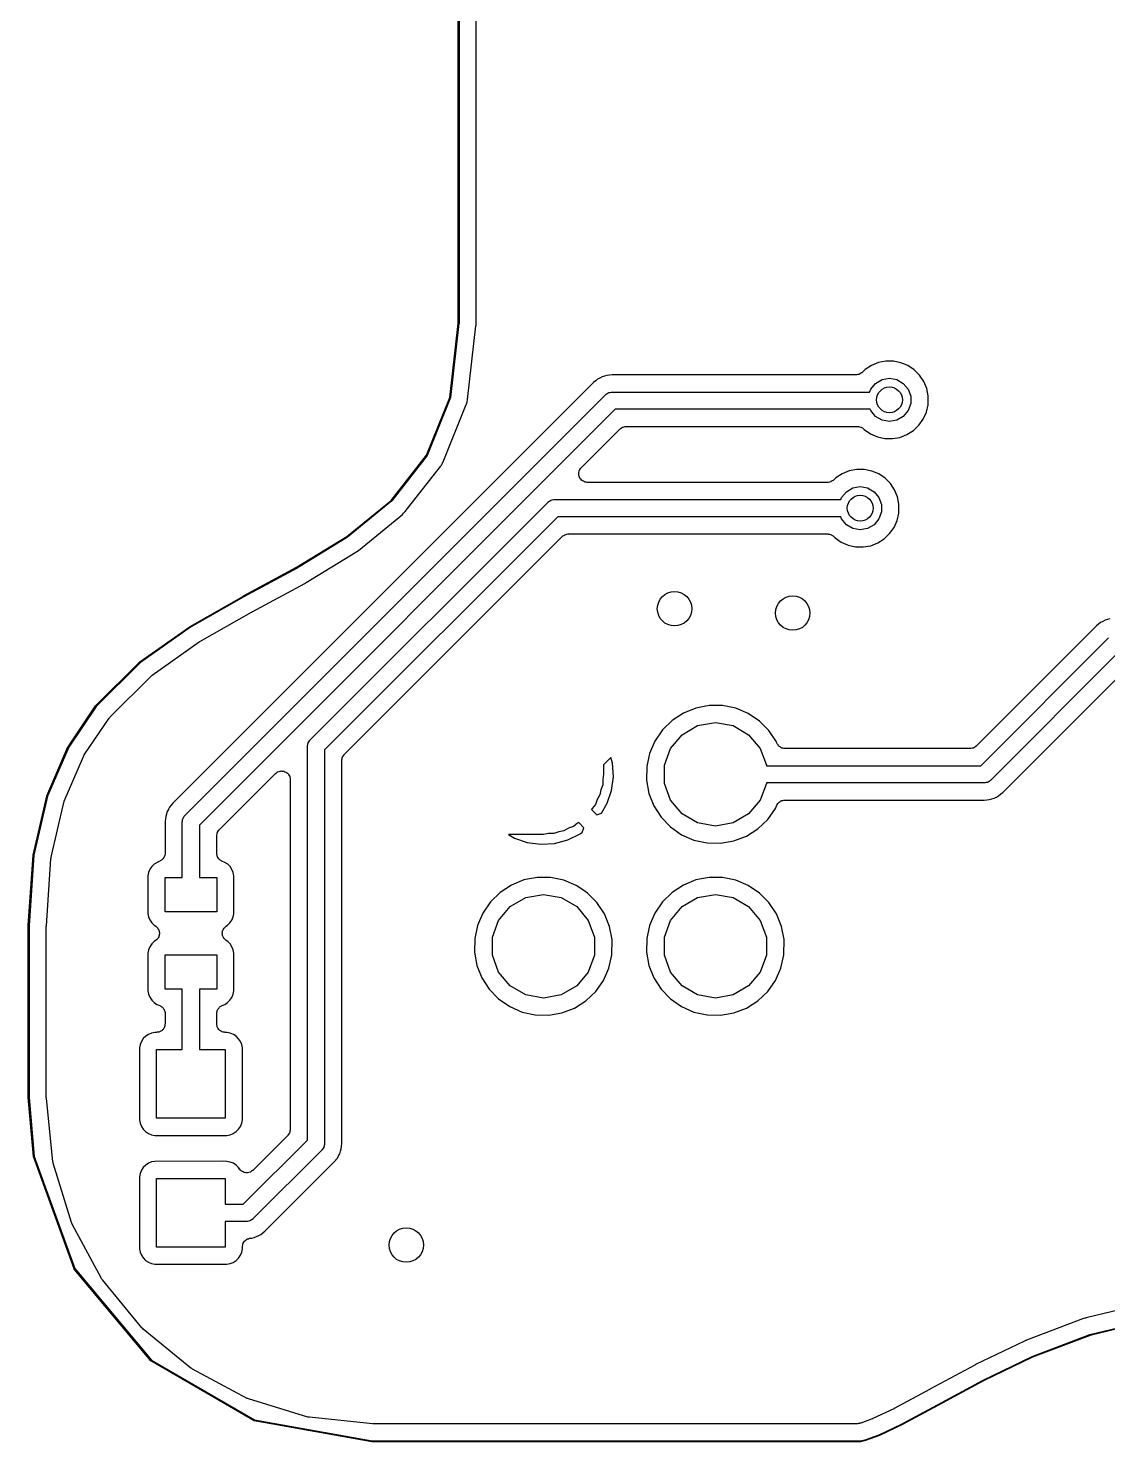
# Model space of a CAD drawing. Extents: x 69.6 to 139.6, y -158 to -61.
# Drawn here: x 76.58 to 89.14, y -158.04 to -141.6 of the extents above; entities that cross this region are included whole.
import ezdxf

# ---------------------------------------------------------------- set-up
doc = ezdxf.new("R2010")
doc.units = 0
doc.header["$MEASUREMENT"] = 0
doc.layers.add('BLACK', color=7, linetype='CONTINUOUS')

msp = doc.modelspace()

# ---------------------------------------------------------------- linework, layer by layer
at = {"layer": 'Black'}
for p, q in [((81.5833, -145.032), (81.5833, -105.032)), ((81.5933, -105.032), (81.5933, -145.032)), ((81.7933, -145.03), (81.7933, -105.037)), ((81.485, -145.891), (81.5833, -145.032)), ((81.5932, -145.033), (81.4948, -145.893)), ((81.5933, -145.032), (81.5932, -145.032)), ((81.5932, -145.032), (81.5932, -145.033)), ((81.6937, -145.914), (81.791, -145.06)), ((81.791, -145.06), (81.7911, -145.054)), ((81.7911, -145.054), (81.792, -145.049)), ((81.7917, -145.044), (81.7933, -145.03)), ((81.792, -145.049), (81.7917, -145.044)), ((86.559, -145.47), (86.4723, -145.486)), ((86.6473, -145.47), (86.559, -145.47)), ((86.7337, -145.488), (86.6473, -145.47)), ((83.2848, -145.644), (83.2573, -145.652)), ((83.2853, -145.644), (83.2848, -145.644)), ((83.2858, -145.644), (83.2853, -145.644)), ((83.3133, -145.636), (83.2858, -145.644)), ((83.3419, -145.633), (83.3133, -145.636)), ((83.3424, -145.633), (83.3419, -145.633)), ((83.343, -145.633), (83.3424, -145.633)), ((83.3749, -145.63), (83.343, -145.633)), ((86.2121, -145.63), (83.3749, -145.63)), ((86.2159, -145.629), (86.2121, -145.63)), ((86.2198, -145.63), (86.2159, -145.629)), ((86.233, -145.626), (86.2198, -145.63)), ((86.2463, -145.624), (86.233, -145.626)), ((86.2497, -145.622), (86.2463, -145.624)), ((86.2534, -145.621), (86.2497, -145.622)), ((86.2646, -145.613), (86.2534, -145.621)), ((86.2764, -145.607), (86.2646, -145.613)), ((86.2789, -145.604), (86.2764, -145.607)), ((86.2821, -145.601), (86.2789, -145.604)), ((86.3167, -145.568), (86.2821, -145.601)), ((86.3905, -145.519), (86.3167, -145.568)), ((86.4723, -145.486), (86.3905, -145.519)), ((86.8151, -145.522), (86.7337, -145.488)), ((86.8882, -145.572), (86.8151, -145.522)), ((86.9504, -145.634), (86.8882, -145.572)), ((86.9993, -145.708), (86.9504, -145.634)), ((83.1576, -145.718), (82.7692, -146.107)), ((83.1824, -145.698), (83.1576, -145.718)), ((83.1827, -145.698), (83.1824, -145.698)), ((83.1832, -145.698), (83.1827, -145.698)), ((83.2055, -145.68), (83.1832, -145.698)), ((83.231, -145.666), (83.2055, -145.68)), ((83.2314, -145.666), (83.231, -145.666)), ((83.2319, -145.666), (83.2314, -145.666)), ((83.2573, -145.652), (83.2319, -145.666)), ((86.3698, -145.83), (86.3827, -145.795)), ((86.3827, -145.795), (86.4387, -145.728)), ((86.4387, -145.728), (86.5142, -145.684)), ((86.5142, -145.684), (86.6, -145.669)), ((86.6, -145.669), (86.6858, -145.684)), ((86.6858, -145.684), (86.7613, -145.728)), ((86.7613, -145.728), (86.8173, -145.795)), ((86.8173, -145.795), (86.8471, -145.876)), ((87.0329, -145.789), (86.9993, -145.708)), ((87.0499, -145.875), (87.0329, -145.789)), ((78.4043, -150.754), (83.2993, -145.859)), ((81.2135, -146.563), (81.485, -145.891)), ((81.4945, -145.894), (81.2225, -146.567)), ((81.4946, -145.894), (81.4945, -145.894)), ((81.4948, -145.893), (81.4946, -145.894)), ((81.678, -145.974), (81.6791, -145.97)), ((81.6791, -145.97), (81.6821, -145.964)), ((81.6821, -145.964), (81.6838, -145.957)), ((81.6838, -145.957), (81.6865, -145.945)), ((81.6838, -145.957), (81.6838, -145.957)), ((81.6865, -145.945), (81.6877, -145.943)), ((81.6877, -145.943), (81.6881, -145.939)), ((81.6881, -145.939), (81.6924, -145.925)), ((81.6924, -145.925), (81.6927, -145.918)), ((81.6927, -145.918), (81.6937, -145.914)), ((83.2993, -145.859), (83.3029, -145.857)), ((83.3029, -145.857), (83.3057, -145.853)), ((83.3057, -145.853), (83.317, -145.847)), ((83.317, -145.847), (83.3277, -145.839)), ((83.3277, -145.839), (83.332, -145.838)), ((83.332, -145.838), (83.3358, -145.836)), ((83.3358, -145.836), (83.3487, -145.834)), ((83.3487, -145.834), (83.3613, -145.83)), ((83.3613, -145.83), (83.3657, -145.831)), ((83.3657, -145.831), (83.37, -145.83)), ((83.37, -145.83), (86.3698, -145.83)), ((86.8471, -145.964), (86.8173, -146.045)), ((86.8471, -145.876), (86.8471, -145.964)), ((87.0485, -145.977), (87.0499, -145.875)), ((83.4114, -146.03), (78.575, -150.866)), ((81.4086, -146.641), (81.678, -145.974)), ((82.7692, -146.107), (82.4253, -146.45)), ((86.377, -146.03), (83.4114, -146.03)), ((86.3827, -146.045), (86.377, -146.03)), ((86.4387, -146.112), (86.3827, -146.045)), ((86.5142, -146.156), (86.4387, -146.112)), ((86.7613, -146.112), (86.6858, -146.156)), ((86.8173, -146.045), (86.7613, -146.112)), ((86.9932, -146.143), (87.0291, -146.063)), ((87.0291, -146.063), (87.0485, -145.977)), ((83.015, -146.709), (83.465, -146.259)), ((83.465, -146.259), (83.4686, -146.257)), ((83.4686, -146.257), (83.4714, -146.253)), ((83.4714, -146.253), (83.4827, -146.247)), ((83.4827, -146.247), (83.4934, -146.239)), ((83.4934, -146.239), (83.4977, -146.238)), ((83.4977, -146.238), (83.5015, -146.236)), ((83.5015, -146.236), (83.5143, -146.234)), ((83.5143, -146.234), (83.527, -146.23)), ((83.527, -146.23), (83.5314, -146.231)), ((83.5314, -146.231), (83.5357, -146.23)), ((83.5357, -146.23), (86.2313, -146.23)), ((86.2313, -146.23), (86.2365, -146.231)), ((86.2365, -146.231), (86.2418, -146.231)), ((86.2418, -146.231), (86.2535, -146.234)), ((86.2535, -146.234), (86.2655, -146.236)), ((86.2655, -146.236), (86.2701, -146.239)), ((86.2701, -146.239), (86.2751, -146.24)), ((86.2751, -146.24), (86.285, -146.247)), ((86.285, -146.247), (86.2956, -146.253)), ((86.2956, -146.253), (86.299, -146.257)), ((86.299, -146.257), (86.3032, -146.261)), ((86.3032, -146.261), (86.3069, -146.264)), ((86.3069, -146.264), (86.3794, -146.315)), ((86.6, -146.171), (86.5142, -146.156)), ((86.6858, -146.156), (86.6, -146.171)), ((86.8039, -146.324), (86.8784, -146.276)), ((86.8784, -146.276), (86.9423, -146.215)), ((86.9423, -146.215), (86.9932, -146.143)), ((82.4253, -146.45), (82.2422, -146.634)), ((86.3794, -146.315), (86.4603, -146.35)), ((86.4603, -146.35), (86.5465, -146.369)), ((86.5465, -146.369), (86.6347, -146.371)), ((86.6347, -146.371), (86.7216, -146.356)), ((86.7216, -146.356), (86.8039, -146.324)), ((80.8034, -147.089), (81.2135, -146.563)), ((81.2218, -146.568), (80.8109, -147.095)), ((81.2221, -146.568), (81.2218, -146.568)), ((81.2225, -146.567), (81.2221, -146.568)), ((82.2422, -146.634), (78.2663, -150.609)), ((80.9688, -147.218), (81.3768, -146.696)), ((81.3768, -146.696), (81.3822, -146.687)), ((81.3822, -146.687), (81.385, -146.684)), ((81.385, -146.684), (81.3883, -146.678)), ((81.3883, -146.678), (81.3905, -146.675)), ((81.3905, -146.675), (81.3918, -146.672)), ((81.3918, -146.672), (81.4008, -146.658)), ((81.4008, -146.658), (81.4027, -146.653)), ((81.4027, -146.653), (81.4059, -146.648)), ((81.4059, -146.648), (81.4063, -146.647)), ((81.4063, -146.647), (81.4066, -146.645)), ((81.4066, -146.645), (81.4073, -146.644)), ((81.4073, -146.644), (81.4079, -146.642)), ((81.4079, -146.642), (81.4086, -146.641)), ((82.9861, -146.771), (82.9872, -146.767)), ((82.9872, -146.784), (82.9861, -146.771)), ((82.9872, -146.763), (82.9917, -146.75)), ((82.9872, -146.767), (82.9872, -146.763)), ((82.9872, -146.797), (82.9872, -146.784)), ((82.9917, -146.75), (82.9951, -146.738)), ((82.9951, -146.738), (82.9976, -146.734)), ((82.9976, -146.734), (82.9991, -146.73)), ((82.9991, -146.73), (83.0075, -146.72)), ((83.0075, -146.72), (83.015, -146.709)), ((86.0505, -146.779), (85.9767, -146.828)), ((86.1323, -146.746), (86.0505, -146.779)), ((86.219, -146.73), (86.1323, -146.746)), ((86.3073, -146.73), (86.219, -146.73)), ((86.3937, -146.748), (86.3073, -146.73)), ((86.4751, -146.782), (86.3937, -146.748)), ((86.5482, -146.832), (86.4751, -146.782)), ((82.9887, -146.801), (82.9872, -146.797)), ((82.9891, -146.806), (82.9887, -146.801)), ((82.9946, -146.818), (82.9891, -146.806)), ((82.9991, -146.83), (82.9946, -146.818)), ((83.0019, -146.833), (82.9991, -146.83)), ((83.0038, -146.837), (83.0019, -146.833)), ((83.013, -146.847), (83.0038, -146.837)), ((83.0214, -146.857), (83.013, -146.847)), ((83.0252, -146.859), (83.0214, -146.857)), ((83.0283, -146.862), (83.0252, -146.859)), ((83.0402, -146.867), (83.0283, -146.862)), ((83.0515, -146.874), (83.0402, -146.867)), ((83.0558, -146.875), (83.0515, -146.874)), ((83.0598, -146.877), (83.0558, -146.875)), ((83.0728, -146.878), (83.0598, -146.877)), ((83.0857, -146.88), (83.0728, -146.878)), ((85.8823, -146.88), (83.0857, -146.88)), ((85.8862, -146.879), (85.8823, -146.88)), ((85.89, -146.88), (85.8862, -146.879)), ((85.9032, -146.876), (85.89, -146.88)), ((85.9165, -146.874), (85.9032, -146.876)), ((85.9199, -146.872), (85.9165, -146.874)), ((85.9236, -146.871), (85.9199, -146.872)), ((85.9349, -146.863), (85.9236, -146.871)), ((85.9466, -146.857), (85.9349, -146.863)), ((85.9491, -146.854), (85.9466, -146.857)), ((85.9523, -146.851), (85.9491, -146.854)), ((85.9767, -146.828), (85.9523, -146.851)), ((86.0987, -146.988), (86.1742, -146.944)), ((86.1742, -146.944), (86.26, -146.929)), ((86.26, -146.929), (86.3458, -146.944)), ((86.3458, -146.944), (86.4213, -146.988)), ((86.6104, -146.894), (86.5482, -146.832)), ((86.6593, -146.968), (86.6104, -146.894)), ((79.8593, -149.879), (82.6293, -147.109)), ((80.2891, -147.51), (80.8034, -147.089)), ((80.8102, -147.096), (80.2951, -147.518)), ((80.8105, -147.095), (80.8102, -147.096)), ((80.8109, -147.095), (80.8105, -147.095)), ((82.6293, -147.109), (82.6329, -147.107)), ((82.6329, -147.107), (82.6357, -147.103)), ((82.6357, -147.103), (82.647, -147.097)), ((82.647, -147.097), (82.6577, -147.089)), ((82.6577, -147.089), (82.662, -147.088)), ((82.662, -147.088), (82.6658, -147.086)), ((82.6658, -147.086), (82.6787, -147.084)), ((82.6787, -147.084), (82.6913, -147.08)), ((82.6913, -147.08), (82.6957, -147.081)), ((82.6957, -147.081), (82.7, -147.08)), ((82.7, -147.08), (86.0334, -147.08)), ((86.0334, -147.08), (86.0427, -147.055)), ((86.0427, -147.055), (86.0987, -146.988)), ((86.4213, -146.988), (86.4773, -147.055)), ((86.4773, -147.055), (86.5071, -147.136)), ((86.6929, -147.049), (86.6593, -146.968)), ((86.7099, -147.135), (86.6929, -147.049)), ((82.7414, -147.28), (80.03, -149.991)), ((80.423, -147.671), (80.9349, -147.252)), ((80.9349, -147.252), (80.9478, -147.239)), ((80.9478, -147.239), (80.9483, -147.239)), ((80.9483, -147.239), (80.9486, -147.238)), ((80.9486, -147.238), (80.9676, -147.219)), ((80.9676, -147.219), (80.9688, -147.218)), ((86.0334, -147.28), (82.7414, -147.28)), ((86.0427, -147.305), (86.0334, -147.28)), ((86.5071, -147.224), (86.4773, -147.305)), ((86.5071, -147.136), (86.5071, -147.224)), ((86.6891, -147.323), (86.7085, -147.237)), ((86.7085, -147.237), (86.7099, -147.135)), ((86.0987, -147.372), (86.0427, -147.305)), ((86.1742, -147.416), (86.0987, -147.372)), ((86.26, -147.431), (86.1742, -147.416)), ((86.3458, -147.416), (86.26, -147.431)), ((86.4213, -147.372), (86.3458, -147.416)), ((86.4773, -147.305), (86.4213, -147.372)), ((86.6023, -147.475), (86.6532, -147.403)), ((86.6532, -147.403), (86.6891, -147.323)), ((79.705, -147.867), (80.2891, -147.51)), ((80.2946, -147.518), (79.7101, -147.876)), ((80.2593, -150.045), (82.795, -147.509)), ((80.2948, -147.518), (80.2946, -147.518)), ((80.2951, -147.518), (80.2948, -147.518)), ((82.795, -147.509), (82.7986, -147.507)), ((82.7986, -147.507), (82.8014, -147.503)), ((82.8014, -147.503), (82.8127, -147.497)), ((82.8127, -147.497), (82.8234, -147.489)), ((82.8234, -147.489), (82.8277, -147.488)), ((82.8277, -147.488), (82.8315, -147.486)), ((82.8315, -147.486), (82.8443, -147.484)), ((82.8443, -147.484), (82.857, -147.48)), ((82.857, -147.48), (82.8614, -147.481)), ((82.8614, -147.481), (82.8657, -147.48)), ((82.8657, -147.48), (85.8817, -147.48)), ((85.8817, -147.48), (85.8868, -147.481)), ((85.8868, -147.481), (85.8921, -147.481)), ((85.8921, -147.481), (85.9038, -147.484)), ((85.9038, -147.484), (85.9159, -147.486)), ((85.9159, -147.486), (85.9204, -147.489)), ((85.9204, -147.489), (85.9255, -147.49)), ((85.9255, -147.49), (85.9354, -147.497)), ((85.9354, -147.497), (85.9459, -147.503)), ((85.9459, -147.503), (85.9493, -147.507)), ((85.9493, -147.507), (85.9536, -147.511)), ((85.9536, -147.511), (85.9669, -147.524)), ((85.9669, -147.524), (86.0394, -147.575)), ((86.0394, -147.575), (86.1203, -147.61)), ((86.1203, -147.61), (86.2065, -147.629)), ((86.2947, -147.631), (86.3816, -147.616)), ((86.3816, -147.616), (86.4639, -147.584)), ((86.4639, -147.584), (86.5384, -147.536)), ((86.5384, -147.536), (86.6023, -147.475)), ((79.8159, -148.045), (80.3946, -147.691)), ((80.3946, -147.691), (80.4001, -147.686)), ((80.4001, -147.686), (80.4034, -147.685)), ((80.4034, -147.685), (80.4062, -147.682)), ((80.4062, -147.682), (80.423, -147.671)), ((86.2065, -147.629), (86.2947, -147.631)), ((79.0859, -148.201), (79.705, -147.867)), ((79.7098, -147.876), (79.0907, -148.21)), ((79.7099, -147.876), (79.7098, -147.876)), ((79.7101, -147.876), (79.7099, -147.876)), ((79.1861, -148.386), (79.8006, -148.054)), ((79.8006, -148.054), (79.8008, -148.054)), ((79.8008, -148.054), (79.8011, -148.054)), ((79.8011, -148.054), (79.8049, -148.051)), ((79.8049, -148.051), (79.808, -148.05)), ((79.808, -148.05), (79.8113, -148.048)), ((79.8113, -148.048), (79.8115, -148.048)), ((79.8115, -148.048), (79.8119, -148.048)), ((79.8119, -148.048), (79.8143, -148.046)), ((79.8143, -148.046), (79.8159, -148.045)), ((78.4666, -148.554), (79.0858, -148.202)), ((79.0906, -148.21), (78.4717, -148.563)), ((79.0858, -148.202), (79.0859, -148.201)), ((79.0858, -148.202), (79.0858, -148.202)), ((79.0907, -148.21), (79.0906, -148.21)), ((78.5806, -148.731), (79.1787, -148.39)), ((79.1787, -148.39), (79.1813, -148.389)), ((79.1813, -148.389), (79.1826, -148.388)), ((79.1826, -148.388), (79.1861, -148.386)), ((77.8817, -148.966), (78.4662, -148.555)), ((78.4717, -148.563), (77.8878, -148.974)), ((78.4662, -148.555), (78.4664, -148.554)), ((78.4664, -148.554), (78.4666, -148.554)), ((89.0076, -148.548), (87.61, -149.946)), ((89.0324, -148.528), (89.0076, -148.548)), ((89.0327, -148.528), (89.0324, -148.528)), ((89.0332, -148.528), (89.0327, -148.528)), ((89.0555, -148.51), (89.0332, -148.528)), ((89.081, -148.496), (89.0555, -148.51)), ((89.0814, -148.496), (89.081, -148.496)), ((89.0819, -148.496), (89.0814, -148.496)), ((89.1073, -148.482), (89.0819, -148.496)), ((89.1348, -148.474), (89.1073, -148.482)), ((89.1353, -148.474), (89.1348, -148.474)), ((89.1358, -148.474), (89.1353, -148.474)), ((89.1633, -148.466), (89.1358, -148.474)), ((78.0263, -149.121), (78.5725, -148.736)), ((78.5725, -148.736), (78.5769, -148.734)), ((78.5769, -148.734), (78.5806, -148.731)), ((87.6636, -150.175), (89.1493, -148.689)), ((89.2614, -148.86), (87.7757, -150.346)), ((77.366, -149.479), (77.881, -148.967)), ((77.8878, -148.974), (77.3734, -149.486)), ((77.881, -148.967), (77.8814, -148.967)), ((77.8814, -148.967), (77.8817, -148.966)), ((87.9174, -150.487), (89.315, -149.089)), ((77.5363, -149.606), (78.0135, -149.132)), ((78.0135, -149.132), (78.0204, -149.127)), ((78.0204, -149.127), (78.0263, -149.121)), ((77.0455, -149.955), (77.3654, -149.48)), ((77.3734, -149.486), (77.0541, -149.96)), ((77.3654, -149.48), (77.3657, -149.48)), ((77.3657, -149.48), (77.366, -149.479)), ((84.2026, -149.563), (84.0713, -149.649)), ((84.348, -149.504), (84.2026, -149.563)), ((84.5021, -149.474), (84.348, -149.504)), ((84.659, -149.476), (84.5021, -149.474)), ((84.8127, -149.507), (84.659, -149.476)), ((84.9573, -149.568), (84.8127, -149.507)), ((85.0874, -149.656), (84.9573, -149.568)), ((77.2344, -150.05), (77.5238, -149.621)), ((77.5238, -149.621), (77.5306, -149.614)), ((77.5306, -149.614), (77.5363, -149.606)), ((84.0713, -149.649), (83.9592, -149.758)), ((84.1879, -149.814), (84.369, -149.709)), ((84.369, -149.709), (84.575, -149.673)), ((84.575, -149.673), (84.781, -149.709)), ((84.781, -149.709), (84.9621, -149.814)), ((85.198, -149.767), (85.0874, -149.656)), ((79.8338, -149.929), (79.836, -149.916)), ((79.836, -149.916), (79.8382, -149.912)), ((79.8382, -149.912), (79.8394, -149.908)), ((79.8394, -149.908), (79.8469, -149.897)), ((79.8469, -149.897), (79.8534, -149.886)), ((79.8534, -149.886), (79.8568, -149.883)), ((79.8568, -149.883), (79.8593, -149.879)), ((83.8706, -149.888), (83.8088, -150.032)), ((83.9592, -149.758), (83.8706, -149.888)), ((84.0534, -149.974), (84.1879, -149.814)), ((84.9621, -149.814), (85.0966, -149.974)), ((85.2848, -149.898), (85.198, -149.767)), ((85.2912, -149.913), (85.2848, -149.898)), ((85.2947, -149.919), (85.2912, -149.913)), ((85.297, -149.925), (85.2947, -149.919)), ((76.7985, -150.527), (77.0451, -149.956)), ((77.0541, -149.96), (76.8079, -150.531)), ((77.0014, -150.587), (77.2255, -150.067)), ((77.0451, -149.956), (77.0453, -149.955)), ((77.0453, -149.955), (77.0455, -149.955)), ((77.2255, -150.067), (77.2306, -150.059)), ((77.2306, -150.059), (77.2344, -150.05)), ((79.83, -149.95), (79.8308, -149.946)), ((79.83, -154.529), (79.83, -149.95)), ((79.8304, -149.941), (79.8338, -149.929)), ((79.8308, -149.946), (79.8304, -149.941)), ((80.03, -149.991), (80.03, -154.57)), ((80.2338, -150.094), (80.236, -150.081)), ((80.236, -150.081), (80.2382, -150.078)), ((80.2382, -150.078), (80.2394, -150.073)), ((80.2394, -150.073), (80.2469, -150.063)), ((80.2469, -150.063), (80.2534, -150.051)), ((80.2534, -150.051), (80.2568, -150.049)), ((80.2568, -150.049), (80.2593, -150.045)), ((83.361, -150.079), (83.275, -150.165)), ((83.3786, -150.146), (83.361, -150.079)), ((83.8088, -150.032), (83.7761, -150.185)), ((83.9819, -150.17), (84.0534, -149.974)), ((85.0966, -149.974), (85.1681, -150.17)), ((85.304, -149.933), (85.297, -149.925)), ((85.3098, -149.942), (85.304, -149.933)), ((85.3151, -149.946), (85.3098, -149.942)), ((85.3193, -149.952), (85.3151, -149.946)), ((85.3287, -149.957), (85.3193, -149.952)), ((85.3373, -149.964), (85.3287, -149.957)), ((85.3436, -149.966), (85.3373, -149.964)), ((85.3494, -149.969), (85.3436, -149.966)), ((85.3601, -149.971), (85.3494, -149.969)), ((85.3704, -149.974), (85.3601, -149.971)), ((85.3771, -149.974), (85.3704, -149.974)), ((85.3836, -149.975), (85.3771, -149.974)), ((87.5393, -149.975), (85.3836, -149.975)), ((87.5436, -149.974), (87.5393, -149.975)), ((87.548, -149.975), (87.5436, -149.974)), ((87.5606, -149.971), (87.548, -149.975)), ((87.5735, -149.969), (87.5606, -149.971)), ((87.5773, -149.967), (87.5735, -149.969)), ((87.5816, -149.966), (87.5773, -149.967)), ((87.5923, -149.958), (87.5816, -149.966)), ((87.6036, -149.952), (87.5923, -149.958)), ((87.6064, -149.948), (87.6036, -149.952)), ((87.61, -149.946), (87.6064, -149.948)), ((79.4841, -150.248), (79.4877, -150.245)), ((79.4877, -150.245), (79.5004, -150.242)), ((79.5004, -150.242), (79.5126, -150.237)), ((79.5126, -150.237), (79.517, -150.237)), ((79.517, -150.237), (79.5213, -150.236)), ((79.5213, -150.236), (79.5343, -150.237)), ((79.5343, -150.237), (79.5474, -150.237)), ((79.5474, -150.237), (79.5515, -150.239)), ((79.5515, -150.239), (79.5559, -150.239)), ((79.5559, -150.239), (79.5677, -150.245)), ((79.5677, -150.245), (79.58, -150.249)), ((80.23, -150.116), (80.2308, -150.111)), ((80.23, -154.57), (80.23, -150.116)), ((80.2304, -150.107), (80.2338, -150.094)), ((80.2308, -150.111), (80.2304, -150.107)), ((83.275, -150.165), (83.275, -150.275)), ((83.3884, -150.305), (83.3786, -150.146)), ((83.7761, -150.185), (83.7739, -150.342)), ((83.9819, -150.38), (83.9819, -150.17)), ((85.1681, -150.17), (85.1681, -150.175)), ((85.1681, -150.175), (87.6636, -150.175)), ((78.8043, -150.92), (79.4593, -150.265)), ((79.4593, -150.265), (79.47, -150.257)), ((79.47, -150.257), (79.48, -150.249)), ((79.48, -150.249), (79.4841, -150.248)), ((79.58, -150.249), (79.5834, -150.252)), ((79.5834, -150.252), (79.5874, -150.254)), ((79.5874, -150.254), (79.5966, -150.263)), ((79.5966, -150.263), (79.6066, -150.271)), ((79.6066, -150.271), (79.6088, -150.275)), ((79.6088, -150.275), (79.6119, -150.278)), ((79.6119, -150.278), (79.6174, -150.29)), ((79.6174, -150.29), (79.624, -150.301)), ((79.624, -150.301), (79.6247, -150.306)), ((79.6247, -150.306), (79.6266, -150.31)), ((79.6266, -150.31), (79.6277, -150.323)), ((79.6277, -150.323), (79.63, -150.336)), ((79.63, -150.336), (79.63, -154.404)), ((83.2644, -150.397), (83.2434, -150.454)), ((83.275, -150.275), (83.2644, -150.335)), ((83.2644, -150.335), (83.2644, -150.397)), ((83.3671, -150.462), (83.3884, -150.305)), ((83.7739, -150.342), (83.8023, -150.497)), ((84.0534, -150.576), (83.9819, -150.38)), ((85.1681, -150.38), (85.0966, -150.576)), ((87.705, -150.375), (85.1681, -150.375)), ((85.1681, -150.375), (85.1681, -150.38)), ((87.7093, -150.374), (87.705, -150.375)), ((87.7137, -150.375), (87.7093, -150.374)), ((87.7263, -150.371), (87.7137, -150.375)), ((87.7392, -150.369), (87.7263, -150.371)), ((87.743, -150.367), (87.7392, -150.369)), ((87.7473, -150.366), (87.743, -150.367)), ((87.758, -150.358), (87.7473, -150.366)), ((87.7693, -150.352), (87.758, -150.358)), ((87.7721, -150.348), (87.7693, -150.352)), ((87.7757, -150.346), (87.7721, -150.348)), ((76.6395, -151.214), (76.7982, -150.528)), ((76.8079, -150.531), (76.6494, -151.216)), ((76.7982, -150.528), (76.7984, -150.528)), ((76.7984, -150.528), (76.7985, -150.527)), ((83.2022, -150.567), (83.1812, -150.625)), ((83.2328, -150.514), (83.2022, -150.567)), ((83.2434, -150.454), (83.2328, -150.514)), ((83.3157, -150.612), (83.3671, -150.462)), ((83.8023, -150.497), (83.86, -150.642)), ((84.1879, -150.736), (84.0534, -150.576)), ((85.0966, -150.576), (84.9621, -150.736)), ((85.3599, -150.579), (85.3717, -150.576)), ((85.3717, -150.576), (85.3769, -150.576)), ((85.3769, -150.576), (85.3821, -150.575)), ((85.3821, -150.575), (87.7001, -150.575)), ((87.7001, -150.575), (87.732, -150.572)), ((87.732, -150.572), (87.7326, -150.572)), ((87.7326, -150.572), (87.7331, -150.572)), ((87.7331, -150.572), (87.7617, -150.569)), ((87.7617, -150.569), (87.7892, -150.561)), ((87.7892, -150.561), (87.7897, -150.561)), ((87.7897, -150.561), (87.7902, -150.561)), ((87.7902, -150.561), (87.8177, -150.553)), ((87.8177, -150.553), (87.8431, -150.539)), ((87.8431, -150.539), (87.8436, -150.539)), ((87.8436, -150.539), (87.844, -150.539)), ((87.844, -150.539), (87.8695, -150.525)), ((87.8695, -150.525), (87.8918, -150.507)), ((87.8918, -150.507), (87.8923, -150.507)), ((87.8923, -150.507), (87.8926, -150.507)), ((87.8926, -150.507), (87.9174, -150.487)), ((76.849, -151.24), (76.9958, -150.604)), ((76.9958, -150.604), (76.9994, -150.596)), ((76.9994, -150.596), (77.0014, -150.587)), ((78.1902, -150.737), (78.1815, -150.764)), ((78.1903, -150.736), (78.1902, -150.737)), ((78.1906, -150.736), (78.1903, -150.736)), ((78.1989, -150.708), (78.1906, -150.736)), ((78.2128, -150.683), (78.1989, -150.708)), ((78.2129, -150.683), (78.2128, -150.683)), ((78.2133, -150.682), (78.2129, -150.683)), ((78.2268, -150.657), (78.2133, -150.682)), ((78.2453, -150.635), (78.2268, -150.657)), ((78.2455, -150.635), (78.2453, -150.635)), ((78.2459, -150.634), (78.2455, -150.635)), ((78.2663, -150.609), (78.2459, -150.634)), ((83.1419, -150.672), (83.134, -150.686)), ((83.134, -150.686), (83.1956, -150.747)), ((83.1812, -150.625), (83.1419, -150.672)), ((83.1956, -150.747), (83.2492, -150.727)), ((83.2492, -150.727), (83.3157, -150.612)), ((83.86, -150.642), (83.945, -150.774)), ((84.369, -150.841), (84.1879, -150.736)), ((84.9621, -150.736), (84.781, -150.841)), ((85.1835, -150.8), (85.274, -150.672)), ((85.274, -150.672), (85.2908, -150.634)), ((85.2908, -150.634), (85.2937, -150.63)), ((85.2937, -150.63), (85.2955, -150.625)), ((85.2955, -150.625), (85.3034, -150.616)), ((85.3034, -150.616), (85.3102, -150.606)), ((85.3102, -150.606), (85.3145, -150.602)), ((85.3145, -150.602), (85.3178, -150.598)), ((85.3178, -150.598), (85.3284, -150.592)), ((85.3284, -150.592), (85.3383, -150.585)), ((85.3383, -150.585), (85.3434, -150.584)), ((85.3434, -150.584), (85.3479, -150.581)), ((85.3479, -150.581), (85.3599, -150.579)), ((78.1785, -150.794), (78.175, -150.825)), ((78.175, -150.825), (78.175, -151.193)), ((78.1786, -150.793), (78.1785, -150.793)), ((78.1785, -150.793), (78.1785, -150.794)), ((78.1815, -150.764), (78.1786, -150.793)), ((78.375, -150.825), (78.3758, -150.821)), ((78.375, -151.476), (78.375, -150.825)), ((78.3754, -150.816), (78.3788, -150.804)), ((78.3758, -150.821), (78.3754, -150.816)), ((78.3788, -150.804), (78.381, -150.791)), ((78.381, -150.791), (78.3832, -150.787)), ((78.3832, -150.787), (78.3844, -150.783)), ((78.3844, -150.783), (78.3919, -150.772)), ((78.3919, -150.772), (78.3984, -150.761)), ((78.3984, -150.761), (78.4018, -150.758)), ((78.4018, -150.758), (78.4043, -150.754)), ((78.575, -150.866), (78.575, -151.476)), ((82.8674, -150.902), (82.8144, -150.933)), ((82.925, -150.881), (82.8674, -150.902)), ((82.9719, -150.842), (82.925, -150.881)), ((82.9855, -150.834), (82.9719, -150.842)), ((83.0471, -150.896), (82.9855, -150.834)), ((83.026, -150.952), (83.0471, -150.896)), ((83.945, -150.774), (84.054, -150.887)), ((84.054, -150.887), (84.1828, -150.977)), ((84.575, -150.877), (84.369, -150.841)), ((84.781, -150.841), (84.575, -150.877)), ((85.0699, -150.908), (85.1835, -150.8)), ((78.775, -150.991), (78.7758, -150.986)), ((78.775, -151.193), (78.775, -150.991)), ((78.7754, -150.982), (78.7788, -150.969)), ((78.7758, -150.986), (78.7754, -150.982)), ((78.7788, -150.969), (78.781, -150.956)), ((78.781, -150.956), (78.7832, -150.953)), ((78.7832, -150.953), (78.7844, -150.948)), ((78.7844, -150.948), (78.7919, -150.938)), ((78.7919, -150.938), (78.7984, -150.926)), ((78.7984, -150.926), (78.8018, -150.924)), ((78.8018, -150.924), (78.8043, -150.92)), ((82.575, -150.975), (82.1674, -150.975)), ((82.1674, -150.975), (82.2376, -151.016)), ((82.2376, -151.016), (82.3879, -151.067)), ((82.3879, -151.067), (82.5454, -151.088)), ((82.6353, -150.964), (82.575, -150.975)), ((82.6966, -150.964), (82.6353, -150.964)), ((82.7541, -150.943), (82.6966, -150.964)), ((82.7039, -151.079), (82.8576, -151.038)), ((82.8144, -150.933), (82.7541, -150.943)), ((82.8576, -151.038), (83.0032, -150.968)), ((83.0032, -150.968), (83.026, -150.952)), ((84.1828, -150.977), (84.3266, -151.04)), ((84.3266, -151.04), (84.4798, -151.073)), ((84.6367, -151.077), (84.7912, -151.049)), ((84.7912, -151.049), (84.9374, -150.993)), ((84.9374, -150.993), (85.0699, -150.908)), ((76.5833, -152.032), (76.6394, -151.214)), ((76.6494, -151.216), (76.5933, -152.032)), ((76.6394, -151.214), (76.6395, -151.214)), ((76.6395, -151.214), (76.6395, -151.214)), ((78.1656, -151.233), (78.1636, -151.239)), ((78.169, -151.227), (78.1656, -151.233)), ((78.1708, -151.216), (78.169, -151.227)), ((78.1741, -151.206), (78.1708, -151.216)), ((78.175, -151.193), (78.1738, -151.199)), ((78.1738, -151.199), (78.1741, -151.206)), ((78.7761, -151.199), (78.775, -151.193)), ((78.7758, -151.205), (78.7761, -151.199)), ((78.7791, -151.216), (78.7758, -151.205)), ((78.781, -151.227), (78.7791, -151.216)), ((78.7842, -151.232), (78.781, -151.227)), ((78.7861, -151.238), (78.7842, -151.232)), ((82.5454, -151.088), (82.7039, -151.079)), ((84.4798, -151.073), (84.6367, -151.077)), ((76.7935, -152.036), (76.8467, -151.256)), ((76.8467, -151.256), (76.8486, -151.248)), ((76.8486, -151.248), (76.849, -151.24)), ((77.9985, -151.38), (77.9833, -151.417)), ((78.0204, -151.348), (77.9985, -151.38)), ((78.0483, -151.32), (78.0204, -151.348)), ((78.0809, -151.299), (78.0483, -151.32)), ((78.1131, -151.285), (78.0809, -151.299)), ((78.1187, -151.282), (78.1131, -151.285)), ((78.125, -151.279), (78.1187, -151.282)), ((78.1333, -151.273), (78.125, -151.279)), ((78.1424, -151.267), (78.1333, -151.273)), ((78.1465, -151.261), (78.1424, -151.267)), ((78.1516, -151.257), (78.1465, -151.261)), ((78.157, -151.248), (78.1516, -151.257)), ((78.1636, -151.239), (78.157, -151.248)), ((78.7928, -151.247), (78.7861, -151.238)), ((78.7984, -151.257), (78.7928, -151.247)), ((78.8032, -151.261), (78.7984, -151.257)), ((78.8071, -151.266), (78.8032, -151.261)), ((78.8164, -151.272), (78.8071, -151.266)), ((78.825, -151.279), (78.8164, -151.272)), ((78.8309, -151.282), (78.825, -151.279)), ((78.8362, -151.285), (78.8309, -151.282)), ((78.8703, -151.299), (78.8362, -151.285)), ((78.9028, -151.321), (78.8703, -151.299)), ((78.9305, -151.349), (78.9028, -151.321)), ((78.9522, -151.382), (78.9305, -151.349)), ((78.9671, -151.418), (78.9522, -151.382)), ((77.9754, -151.455), (77.9751, -151.504)), ((77.9751, -151.504), (77.9753, -151.894)), ((77.9833, -151.417), (77.9754, -151.455)), ((78.1753, -151.875), (78.1753, -151.476)), ((78.1753, -151.476), (78.375, -151.476)), ((78.575, -151.476), (78.7747, -151.476)), ((78.7747, -151.476), (78.7747, -151.875)), ((78.9747, -151.456), (78.9671, -151.418)), ((78.9749, -151.847), (78.9747, -151.456)), ((82.348, -151.504), (82.2026, -151.563)), ((82.5021, -151.474), (82.348, -151.504)), ((82.659, -151.476), (82.5021, -151.474)), ((82.8127, -151.507), (82.659, -151.476)), ((82.9573, -151.568), (82.8127, -151.507)), ((84.348, -151.504), (84.2026, -151.563)), ((84.5021, -151.474), (84.348, -151.504)), ((84.659, -151.476), (84.5021, -151.474)), ((84.8127, -151.507), (84.659, -151.476)), ((84.9573, -151.568), (84.8127, -151.507)), ((82.0713, -151.649), (81.9592, -151.758)), ((82.2026, -151.563), (82.0713, -151.649)), ((82.1879, -151.814), (82.369, -151.709)), ((82.369, -151.709), (82.575, -151.673)), ((82.575, -151.673), (82.781, -151.709)), ((82.781, -151.709), (82.9621, -151.814)), ((83.0471, -151.628), (82.9573, -151.568)), ((83.0874, -151.656), (83.0471, -151.628)), ((83.0923, -151.661), (83.0874, -151.656)), ((83.198, -151.767), (83.0923, -151.661)), ((83.0923, -151.661), (83.0923, -151.661)), ((83.0923, -151.661), (83.0923, -151.661)), ((84.0713, -151.649), (83.9592, -151.758)), ((84.2026, -151.563), (84.0713, -151.649)), ((84.1879, -151.814), (84.369, -151.709)), ((84.369, -151.709), (84.575, -151.673)), ((84.575, -151.673), (84.781, -151.709)), ((84.781, -151.709), (84.9621, -151.814)), ((85.0874, -151.656), (84.9573, -151.568)), ((85.198, -151.767), (85.0874, -151.656)), ((78.7747, -151.875), (78.1753, -151.875)), ((78.9746, -151.896), (78.9749, -151.847)), ((81.8706, -151.888), (81.8088, -152.032)), ((81.9592, -151.758), (81.8706, -151.888)), ((82.0534, -151.974), (82.1879, -151.814)), ((82.9621, -151.814), (83.0966, -151.974)), ((83.2848, -151.898), (83.198, -151.767)), ((83.8706, -151.888), (83.8088, -152.032)), ((83.9592, -151.758), (83.8706, -151.888)), ((84.0534, -151.974), (84.1879, -151.814)), ((84.9621, -151.814), (85.0966, -151.974)), ((85.2848, -151.898), (85.198, -151.767)), ((76.5833, -154.032), (76.5833, -152.032)), ((76.5833, -152.032), (76.5833, -152.032)), ((76.5833, -152.032), (76.5833, -152.032)), ((76.5933, -152.032), (76.5933, -154.032)), ((76.7933, -152.042), (76.7938, -152.039)), ((76.7933, -154.032), (76.7933, -152.042)), ((76.7938, -152.039), (76.7935, -152.036)), ((77.9753, -151.894), (77.9829, -151.933)), ((77.9829, -151.933), (77.9978, -151.969)), ((77.9978, -151.969), (78.0195, -152.002)), ((78.0195, -152.002), (78.0472, -152.03)), ((78.0472, -152.03), (78.0656, -152.042)), ((78.0656, -152.042), (78.0734, -152.05)), ((78.0734, -152.05), (78.0821, -152.056)), ((78.0821, -152.056), (78.0858, -152.062)), ((78.8646, -152.061), (78.8684, -152.056)), ((78.8684, -152.056), (78.8771, -152.049)), ((78.8771, -152.049), (78.885, -152.042)), ((78.885, -152.042), (78.9017, -152.031)), ((78.9017, -152.031), (78.9296, -152.003)), ((78.9296, -152.003), (78.9515, -151.97)), ((78.9515, -151.97), (78.9667, -151.934)), ((78.9667, -151.934), (78.9746, -151.896)), ((81.8088, -152.032), (81.7761, -152.185)), ((81.9819, -152.17), (82.0534, -151.974)), ((83.0966, -151.974), (83.1681, -152.17)), ((83.3446, -152.043), (83.2848, -151.898)), ((83.3749, -152.196), (83.3446, -152.043)), ((83.8088, -152.032), (83.7761, -152.185)), ((83.9819, -152.17), (84.0534, -151.974)), ((85.0966, -151.974), (85.1681, -152.17)), ((85.3446, -152.043), (85.2848, -151.898)), ((85.3749, -152.196), (85.3446, -152.043)), ((78.0483, -152.219), (78.0204, -152.247)), ((78.065, -152.208), (78.0483, -152.219)), ((78.0729, -152.201), (78.065, -152.208)), ((78.0816, -152.194), (78.0729, -152.201)), ((78.0854, -152.189), (78.0816, -152.194)), ((78.0902, -152.184), (78.0854, -152.189)), ((78.0858, -152.062), (78.0906, -152.066)), ((78.095, -152.175), (78.0902, -152.184)), ((78.0906, -152.066), (78.0953, -152.076)), ((78.1011, -152.166), (78.095, -152.175)), ((78.0953, -152.076), (78.1013, -152.085)), ((78.1027, -152.159), (78.1011, -152.166)), ((78.1013, -152.085), (78.1029, -152.091)), ((78.1056, -152.153), (78.1027, -152.159)), ((78.1029, -152.091), (78.1058, -152.097)), ((78.1068, -152.142), (78.1056, -152.153)), ((78.1058, -152.097), (78.107, -152.108)), ((78.1095, -152.132), (78.1068, -152.142)), ((78.107, -152.108), (78.1095, -152.119)), ((78.1095, -152.119), (78.1088, -152.125)), ((78.1088, -152.125), (78.1095, -152.132)), ((78.8405, -152.118), (78.8432, -152.108)), ((78.8412, -152.125), (78.8405, -152.118)), ((78.8405, -152.131), (78.8412, -152.125)), ((78.843, -152.142), (78.8405, -152.131)), ((78.8442, -152.153), (78.843, -152.142)), ((78.8432, -152.108), (78.8444, -152.097)), ((78.8471, -152.159), (78.8442, -152.153)), ((78.8444, -152.097), (78.8473, -152.091)), ((78.8487, -152.165), (78.8471, -152.159)), ((78.8473, -152.091), (78.8489, -152.084)), ((78.8546, -152.174), (78.8487, -152.165)), ((78.8489, -152.084), (78.855, -152.075)), ((78.8594, -152.184), (78.8546, -152.174)), ((78.855, -152.075), (78.8598, -152.066)), ((78.8642, -152.188), (78.8594, -152.184)), ((78.8598, -152.066), (78.8646, -152.061)), ((78.8679, -152.194), (78.8642, -152.188)), ((78.8766, -152.2), (78.8679, -152.194)), ((78.8844, -152.208), (78.8766, -152.2)), ((78.9028, -152.22), (78.8844, -152.208)), ((78.9305, -152.248), (78.9028, -152.22)), ((81.7761, -152.185), (81.7739, -152.342)), ((81.9819, -152.38), (81.9819, -152.17)), ((83.1681, -152.17), (83.1681, -152.38)), ((83.3724, -152.376), (83.3749, -152.196)), ((83.7761, -152.185), (83.7739, -152.342)), ((83.9819, -152.38), (83.9819, -152.17)), ((85.1681, -152.17), (85.1681, -152.38)), ((85.3724, -152.376), (85.3749, -152.196)), ((77.9754, -152.354), (77.9751, -152.403)), ((77.9833, -152.316), (77.9754, -152.354)), ((77.9985, -152.28), (77.9833, -152.316)), ((78.0204, -152.247), (77.9985, -152.28)), ((78.1753, -152.774), (78.1753, -152.375)), ((78.1753, -152.375), (78.7747, -152.375)), ((78.7747, -152.375), (78.7747, -152.774)), ((78.9522, -152.281), (78.9305, -152.248)), ((78.9671, -152.317), (78.9522, -152.281)), ((78.9747, -152.356), (78.9671, -152.317)), ((78.9749, -152.746), (78.9747, -152.356)), ((81.7739, -152.342), (81.8023, -152.497)), ((82.0534, -152.576), (81.9819, -152.38)), ((83.1681, -152.38), (83.0966, -152.576)), ((83.3378, -152.529), (83.3724, -152.376)), ((83.7739, -152.342), (83.8023, -152.497)), ((84.0534, -152.576), (83.9819, -152.38)), ((85.1681, -152.38), (85.0966, -152.576)), ((85.3378, -152.529), (85.3724, -152.376)), ((77.9751, -152.403), (77.9753, -152.794)), ((81.8023, -152.497), (81.86, -152.642)), ((83.274, -152.672), (83.3378, -152.529)), ((83.8023, -152.497), (83.86, -152.642)), ((85.274, -152.672), (85.3378, -152.529)), ((81.86, -152.642), (81.945, -152.774)), ((82.1879, -152.736), (82.0534, -152.576)), ((83.0966, -152.576), (82.9621, -152.736)), ((83.1835, -152.8), (83.274, -152.672)), ((83.86, -152.642), (83.945, -152.774)), ((84.1879, -152.736), (84.0534, -152.576)), ((85.0966, -152.576), (84.9621, -152.736)), ((85.1835, -152.8), (85.274, -152.672)), ((77.9753, -152.794), (77.9829, -152.832)), ((77.9829, -152.832), (77.9978, -152.868)), ((77.9978, -152.868), (78.0195, -152.901)), ((78.375, -152.774), (78.1753, -152.774)), ((78.375, -153.477), (78.375, -152.774)), ((78.7747, -152.774), (78.575, -152.774)), ((78.575, -152.774), (78.575, -153.477)), ((78.9296, -152.902), (78.9515, -152.87)), ((78.9515, -152.87), (78.9667, -152.833)), ((78.9667, -152.833), (78.9746, -152.795)), ((78.9746, -152.795), (78.9749, -152.746)), ((81.945, -152.774), (82.054, -152.887)), ((82.369, -152.841), (82.1879, -152.736)), ((82.575, -152.877), (82.369, -152.841)), ((82.781, -152.841), (82.575, -152.877)), ((82.9621, -152.736), (82.781, -152.841)), ((83.0699, -152.908), (83.1835, -152.8)), ((83.945, -152.774), (84.054, -152.887)), ((84.369, -152.841), (84.1879, -152.736)), ((84.575, -152.877), (84.369, -152.841)), ((84.781, -152.841), (84.575, -152.877)), ((84.9621, -152.736), (84.781, -152.841)), ((85.0699, -152.908), (85.1835, -152.8)), ((78.0195, -152.901), (78.0472, -152.929)), ((78.0472, -152.929), (78.0797, -152.951)), ((78.0797, -152.951), (78.1138, -152.965)), ((78.1138, -152.965), (78.1191, -152.968)), ((78.1191, -152.968), (78.125, -152.971)), ((78.125, -152.971), (78.1336, -152.978)), ((78.1336, -152.978), (78.1429, -152.984)), ((78.1429, -152.984), (78.1468, -152.989)), ((78.1468, -152.989), (78.1516, -152.993)), ((78.1516, -152.993), (78.1572, -153.003)), ((78.1572, -153.003), (78.1639, -153.012)), ((78.1639, -153.012), (78.1658, -153.018)), ((78.1658, -153.018), (78.169, -153.023)), ((78.169, -153.023), (78.1709, -153.034)), ((78.1709, -153.034), (78.1742, -153.045)), ((78.7759, -153.044), (78.7792, -153.034)), ((78.7792, -153.034), (78.781, -153.023)), ((78.781, -153.023), (78.7844, -153.017)), ((78.7844, -153.017), (78.7864, -153.011)), ((78.7864, -153.011), (78.793, -153.002)), ((78.793, -153.002), (78.7984, -152.993)), ((78.7984, -152.993), (78.8035, -152.989)), ((78.8035, -152.989), (78.8076, -152.983)), ((78.8076, -152.983), (78.8167, -152.977)), ((78.8167, -152.977), (78.825, -152.971)), ((78.825, -152.971), (78.8313, -152.968)), ((78.8313, -152.968), (78.8369, -152.965)), ((78.8369, -152.965), (78.8691, -152.951)), ((78.8691, -152.951), (78.9017, -152.93)), ((78.9017, -152.93), (78.9296, -152.902)), ((82.054, -152.887), (82.1828, -152.977)), ((82.1828, -152.977), (82.3266, -153.04)), ((82.3266, -153.04), (82.4798, -153.073)), ((82.7912, -153.049), (82.9374, -152.993)), ((82.9374, -152.993), (83.0699, -152.908)), ((84.054, -152.887), (84.1828, -152.977)), ((84.1828, -152.977), (84.3266, -153.04)), ((84.3266, -153.04), (84.4798, -153.073)), ((84.7912, -153.049), (84.9374, -152.993)), ((84.9374, -152.993), (85.0699, -152.908)), ((78.1705, -153.202), (78.169, -153.211)), ((78.1735, -153.194), (78.1705, -153.202)), ((78.175, -153.177), (78.1735, -153.186)), ((78.1735, -153.186), (78.1735, -153.194)), ((78.1742, -153.045), (78.1739, -153.051)), ((78.1739, -153.051), (78.175, -153.057)), ((78.175, -153.057), (78.175, -153.177)), ((78.775, -153.057), (78.7762, -153.051)), ((78.775, -153.177), (78.775, -153.057)), ((78.7765, -153.185), (78.775, -153.177)), ((78.7762, -153.051), (78.7759, -153.044)), ((78.7764, -153.194), (78.7765, -153.185)), ((78.7795, -153.202), (78.7764, -153.194)), ((78.781, -153.211), (78.7795, -153.202)), ((82.4798, -153.073), (82.6367, -153.077)), ((82.6367, -153.077), (82.7912, -153.049)), ((84.4798, -153.073), (84.6367, -153.077)), ((84.6367, -153.077), (84.7912, -153.049)), ((77.9214, -153.349), (77.8994, -153.381)), ((77.9492, -153.321), (77.9214, -153.349)), ((77.9819, -153.299), (77.9492, -153.321)), ((78.0181, -153.285), (77.9819, -153.299)), ((78.0566, -153.277), (78.0181, -153.285)), ((78.075, -153.277), (78.0566, -153.277)), ((78.0836, -153.275), (78.075, -153.277)), ((78.0924, -153.275), (78.0836, -153.275)), ((78.1006, -153.272), (78.0924, -153.275)), ((78.1092, -153.271), (78.1006, -153.272)), ((78.1168, -153.266), (78.1092, -153.271)), ((78.125, -153.264), (78.1168, -153.266)), ((78.1317, -153.258), (78.125, -153.264)), ((78.1393, -153.253), (78.1317, -153.258)), ((78.1449, -153.247), (78.1393, -153.253)), ((78.1516, -153.241), (78.1449, -153.247)), ((78.156, -153.234), (78.1516, -153.241)), ((78.1616, -153.227), (78.156, -153.234)), ((78.1646, -153.219), (78.1616, -153.227)), ((78.169, -153.211), (78.1646, -153.219)), ((78.7852, -153.218), (78.781, -153.211)), ((78.788, -153.226), (78.7852, -153.218)), ((78.7938, -153.233), (78.788, -153.226)), ((78.7984, -153.241), (78.7938, -153.233)), ((78.8048, -153.247), (78.7984, -153.241)), ((78.8102, -153.253), (78.8048, -153.247)), ((78.818, -153.258), (78.8102, -153.253)), ((78.825, -153.264), (78.818, -153.258)), ((78.8329, -153.266), (78.825, -153.264)), ((78.8401, -153.271), (78.8329, -153.266)), ((78.8491, -153.272), (78.8401, -153.271)), ((78.8576, -153.275), (78.8491, -153.272)), ((78.866, -153.275), (78.8576, -153.275)), ((78.8743, -153.277), (78.866, -153.275)), ((78.8948, -153.277), (78.8743, -153.277)), ((78.9332, -153.285), (78.8948, -153.277)), ((78.9694, -153.3), (78.9332, -153.285)), ((79.0019, -153.322), (78.9694, -153.3)), ((79.0295, -153.35), (79.0019, -153.322)), ((79.0512, -153.383), (79.0295, -153.35)), ((77.8764, -153.456), (77.876, -153.505)), ((77.876, -153.505), (77.8762, -154.294)), ((77.8842, -153.417), (77.8764, -153.456)), ((77.8994, -153.381), (77.8842, -153.417)), ((78.0762, -154.274), (78.0762, -153.477)), ((78.0762, -153.477), (78.375, -153.477)), ((78.575, -153.477), (78.8738, -153.477)), ((78.8738, -153.477), (78.8738, -154.274)), ((79.0662, -153.419), (79.0512, -153.383)), ((79.0738, -153.457), (79.0662, -153.419)), ((79.074, -154.247), (79.0738, -153.457)), ((76.6428, -154.72), (76.5833, -154.032)), ((76.5833, -154.032), (76.5833, -154.032)), ((76.5833, -154.032), (76.5833, -154.032)), ((76.5933, -154.032), (76.6527, -154.719)), ((76.7933, -154.037), (76.7933, -154.032)), ((76.7933, -154.032), (76.7933, -154.032)), ((76.7933, -154.032), (76.7933, -154.032)), ((76.7942, -154.042), (76.7933, -154.037)), ((76.7938, -154.047), (76.7942, -154.042)), ((76.8694, -154.779), (76.7938, -154.047)), ((77.8762, -154.294), (77.8838, -154.333)), ((77.8838, -154.333), (77.8988, -154.369)), ((78.8738, -154.274), (78.0762, -154.274)), ((79.0506, -154.37), (79.0658, -154.334)), ((79.0658, -154.334), (79.0736, -154.295)), ((79.0736, -154.295), (79.074, -154.247)), ((77.8988, -154.369), (77.9205, -154.401)), ((77.9205, -154.401), (77.9481, -154.429)), ((77.9481, -154.429), (77.9806, -154.451)), ((77.9806, -154.451), (78.0168, -154.466)), ((78.0168, -154.466), (78.0552, -154.474)), ((78.0552, -154.474), (78.1039, -154.475)), ((78.1039, -154.475), (78.8934, -154.474)), ((78.8934, -154.474), (78.9319, -154.467)), ((78.9319, -154.467), (78.9681, -154.452)), ((78.9681, -154.452), (79.0008, -154.43)), ((79.0008, -154.43), (79.0286, -154.403)), ((79.0286, -154.403), (79.0506, -154.37)), ((79.6007, -154.475), (79.1948, -154.881)), ((79.6032, -154.471), (79.6007, -154.475)), ((79.6066, -154.469), (79.6032, -154.471)), ((79.6131, -154.457), (79.6066, -154.469)), ((79.6206, -154.447), (79.6131, -154.457)), ((79.6218, -154.442), (79.6206, -154.447)), ((79.624, -154.439), (79.6218, -154.442)), ((79.6262, -154.426), (79.624, -154.439)), ((79.6296, -154.413), (79.6262, -154.426)), ((79.63, -154.404), (79.6292, -154.409)), ((79.6292, -154.409), (79.6296, -154.413)), ((79.0843, -155.274), (79.83, -154.529)), ((80.0007, -154.641), (79.1964, -155.445)), ((80.0032, -154.637), (80.0007, -154.641)), ((80.0066, -154.634), (80.0032, -154.637)), ((80.0131, -154.623), (80.0066, -154.634)), ((80.0206, -154.612), (80.0131, -154.623)), ((80.0218, -154.608), (80.0206, -154.612)), ((80.024, -154.604), (80.0218, -154.608)), ((80.0262, -154.591), (80.024, -154.604)), ((80.0296, -154.579), (80.0262, -154.591)), ((80.03, -154.57), (80.0292, -154.574)), ((80.0292, -154.574), (80.0296, -154.579)), ((80.2061, -154.687), (80.2144, -154.659)), ((80.2144, -154.659), (80.2147, -154.659)), ((80.2147, -154.658), (80.2235, -154.631)), ((80.2147, -154.659), (80.2147, -154.658)), ((80.2235, -154.631), (80.2263, -154.602)), ((80.2263, -154.602), (80.2265, -154.602)), ((80.2265, -154.601), (80.23, -154.57)), ((80.2265, -154.602), (80.2265, -154.601)), ((76.643, -154.721), (76.6428, -154.72)), ((76.6431, -154.721), (76.643, -154.721)), ((77.116, -156.028), (76.6431, -154.721)), ((76.6527, -154.719), (77.1251, -156.023)), ((76.8721, -154.788), (76.8694, -154.779)), ((76.8733, -154.798), (76.8721, -154.788)), ((77.0852, -155.487), (76.8733, -154.798)), ((77.9214, -154.847), (77.8994, -154.88)), ((77.9492, -154.82), (77.9214, -154.847)), ((77.9819, -154.798), (77.9492, -154.82)), ((78.0181, -154.783), (77.9819, -154.798)), ((78.0566, -154.776), (78.0181, -154.783)), ((78.8461, -154.775), (78.0566, -154.776)), ((78.8948, -154.776), (78.8461, -154.775)), ((78.9332, -154.784), (78.8948, -154.776)), ((78.9694, -154.799), (78.9332, -154.784)), ((79.0019, -154.821), (78.9694, -154.799)), ((79.0295, -154.849), (79.0019, -154.821)), ((79.0408, -154.866), (79.0295, -154.849)), ((79.3381, -155.586), (80.1387, -154.786)), ((80.1387, -154.786), (80.159, -154.761)), ((80.159, -154.761), (80.1594, -154.76)), ((80.1594, -154.76), (80.1597, -154.76)), ((80.1597, -154.76), (80.1782, -154.738)), ((80.1782, -154.738), (80.1917, -154.713)), ((80.1917, -154.713), (80.192, -154.712)), ((80.192, -154.712), (80.1922, -154.712)), ((80.1922, -154.712), (80.2061, -154.687)), ((77.8764, -154.955), (77.876, -155.003)), ((77.876, -155.003), (77.8762, -155.793)), ((77.8842, -154.916), (77.8764, -154.955)), ((77.8994, -154.88), (77.8842, -154.916)), ((78.0762, -155.773), (78.0762, -154.976)), ((78.0762, -154.976), (78.8738, -154.976)), ((78.8738, -154.976), (78.8738, -155.274)), ((79.0417, -154.866), (79.0408, -154.866)), ((79.0422, -154.868), (79.0417, -154.866)), ((79.0536, -154.879), (79.0422, -154.868)), ((79.0648, -154.891), (79.0536, -154.879)), ((79.0659, -154.891), (79.0648, -154.891)), ((79.0668, -154.892), (79.0659, -154.891)), ((79.0814, -154.899), (79.0668, -154.892)), ((79.0959, -154.906), (79.0814, -154.899)), ((79.0971, -154.906), (79.0959, -154.906)), ((79.0982, -154.907), (79.0971, -154.906)), ((79.1143, -154.908), (79.0982, -154.907)), ((79.1304, -154.91), (79.1143, -154.908)), ((79.1316, -154.91), (79.1304, -154.91)), ((79.1328, -154.91), (79.1316, -154.91)), ((79.1484, -154.906), (79.1328, -154.91)), ((79.1642, -154.902), (79.1484, -154.906)), ((79.1652, -154.901), (79.1642, -154.902)), ((79.1664, -154.901), (79.1652, -154.901)), ((79.1797, -154.892), (79.1664, -154.901)), ((79.1931, -154.883), (79.1797, -154.892)), ((79.1938, -154.882), (79.1931, -154.883)), ((79.1948, -154.881), (79.1938, -154.882)), ((78.8738, -155.274), (79.0843, -155.274)), ((77.0897, -155.495), (77.0852, -155.487)), ((77.0928, -155.505), (77.0897, -155.495)), ((77.4345, -156.139), (77.0928, -155.505)), ((79.1257, -155.474), (78.8738, -155.474)), ((78.8738, -155.474), (78.8738, -155.773)), ((79.13, -155.474), (79.1257, -155.474)), ((79.1344, -155.474), (79.13, -155.474)), ((79.147, -155.471), (79.1344, -155.474)), ((79.1599, -155.468), (79.147, -155.471)), ((79.1637, -155.466), (79.1599, -155.468)), ((79.168, -155.465), (79.1637, -155.466)), ((79.1787, -155.457), (79.168, -155.465)), ((79.19, -155.451), (79.1787, -155.457)), ((79.1928, -155.448), (79.19, -155.451)), ((79.1964, -155.445), (79.1928, -155.448)), ((79.1445, -155.676), (79.1571, -155.671)), ((79.1571, -155.671), (79.1612, -155.671)), ((79.1612, -155.671), (79.1651, -155.67)), ((79.1651, -155.67), (79.1824, -155.669)), ((79.1824, -155.669), (79.2099, -155.66)), ((79.2099, -155.66), (79.2104, -155.66)), ((79.2104, -155.66), (79.2109, -155.66)), ((79.2109, -155.66), (79.2384, -155.652)), ((79.2384, -155.652), (79.2638, -155.638)), ((79.2638, -155.638), (79.2643, -155.638)), ((79.2643, -155.638), (79.2647, -155.638)), ((79.2647, -155.638), (79.2902, -155.625)), ((79.2902, -155.625), (79.3125, -155.607)), ((79.3125, -155.607), (79.313, -155.606)), ((79.313, -155.606), (79.3133, -155.606)), ((79.3133, -155.606), (79.3381, -155.586)), ((77.8762, -155.793), (77.8838, -155.831)), ((77.8838, -155.831), (77.8988, -155.867)), ((78.8738, -155.773), (78.0762, -155.773)), ((79.0506, -155.869), (79.0658, -155.833)), ((79.0658, -155.833), (79.0736, -155.794)), ((79.0736, -155.794), (79.0738, -155.769)), ((79.0738, -155.769), (79.0746, -155.765)), ((79.0742, -155.761), (79.0777, -155.748)), ((79.0746, -155.765), (79.0742, -155.761)), ((79.0777, -155.748), (79.0801, -155.735)), ((79.0801, -155.735), (79.0821, -155.731)), ((79.0821, -155.731), (79.0832, -155.727)), ((79.0832, -155.727), (79.0909, -155.716)), ((79.0909, -155.716), (79.0977, -155.705)), ((79.0977, -155.705), (79.1008, -155.702)), ((79.1008, -155.702), (79.1031, -155.699)), ((79.1031, -155.699), (79.1141, -155.691)), ((79.1141, -155.691), (79.1244, -155.683)), ((79.1244, -155.683), (79.1282, -155.681)), ((79.1282, -155.681), (79.1316, -155.679)), ((79.1316, -155.679), (79.1445, -155.676)), ((77.8988, -155.867), (77.9205, -155.9)), ((77.9205, -155.9), (77.9481, -155.928)), ((77.9481, -155.928), (77.9806, -155.95)), ((77.9806, -155.95), (78.0168, -155.965)), ((78.0168, -155.965), (78.0552, -155.973)), ((78.0552, -155.973), (78.1039, -155.973)), ((78.1039, -155.973), (78.8934, -155.973)), ((78.8934, -155.973), (78.9319, -155.965)), ((78.9319, -155.965), (78.9681, -155.951)), ((78.9681, -155.951), (79.0008, -155.929)), ((79.0008, -155.929), (79.0286, -155.901)), ((79.0286, -155.901), (79.0506, -155.869)), ((77.1168, -156.029), (77.116, -156.028)), ((78.0079, -157.095), (77.1168, -156.029)), ((77.1251, -156.023), (78.015, -157.088)), ((77.4406, -156.147), (77.4345, -156.139)), ((77.4454, -156.156), (77.4406, -156.147)), ((77.9039, -156.712), (77.4454, -156.156)), ((89.6647, -156.407), (88.8886, -156.596)), ((88.858, -156.605), (88.194, -156.857)), ((88.8722, -156.601), (88.858, -156.605)), ((88.8761, -156.599), (88.8722, -156.601)), ((88.8804, -156.599), (88.8761, -156.599)), ((88.8886, -156.596), (88.8804, -156.599)), ((88.9312, -156.791), (89.7137, -156.601)), ((89.7157, -156.611), (88.9338, -156.801)), ((77.9114, -156.718), (77.9039, -156.712)), ((77.9178, -156.726), (77.9114, -156.718)), ((78.4756, -157.182), (77.9178, -156.726)), ((88.2605, -157.046), (88.9306, -156.791)), ((88.9338, -156.801), (88.2642, -157.055)), ((88.9306, -156.791), (88.9309, -156.791)), ((88.9309, -156.791), (88.9312, -156.791)), ((88.1718, -156.866), (87.6023, -157.14)), ((88.1787, -156.864), (88.1718, -156.866)), ((88.1841, -156.861), (88.1787, -156.864)), ((88.1901, -156.859), (88.1841, -156.861)), ((88.194, -156.857), (88.1901, -156.859)), ((78.0092, -157.096), (78.0079, -157.095)), ((79.2111, -157.793), (78.0092, -157.096)), ((78.015, -157.088), (79.2154, -157.784)), ((87.5923, -157.145), (87.0707, -157.427)), ((87.5927, -157.145), (87.5923, -157.145)), ((87.5934, -157.145), (87.5927, -157.145)), ((87.5968, -157.143), (87.5934, -157.145)), ((87.5934, -157.145), (87.5934, -157.145)), ((87.5934, -157.145), (87.5934, -157.145)), ((87.5989, -157.141), (87.5968, -157.143)), ((87.599, -157.141), (87.5989, -157.141)), ((87.6023, -157.14), (87.599, -157.141)), ((87.6891, -157.32), (88.2601, -157.046)), ((88.2642, -157.055), (87.6935, -157.329)), ((88.2601, -157.046), (88.2603, -157.046)), ((88.2603, -157.046), (88.2605, -157.046)), ((78.4841, -157.187), (78.4756, -157.182)), ((78.4918, -157.193), (78.4841, -157.187)), ((79.1277, -157.533), (78.4918, -157.193)), ((87.0641, -157.431), (86.6541, -157.651)), ((87.0676, -157.429), (87.0641, -157.431)), ((87.0683, -157.428), (87.0676, -157.429)), ((87.0707, -157.427), (87.0683, -157.428)), ((87.1594, -157.607), (87.6888, -157.321)), ((87.6935, -157.329), (87.1642, -157.616)), ((87.6888, -157.321), (87.689, -157.321)), ((87.689, -157.321), (87.6891, -157.32)), ((79.137, -157.536), (79.1277, -157.533)), ((79.1457, -157.54), (79.137, -157.536)), ((79.8354, -157.75), (79.1457, -157.54)), ((86.7413, -157.831), (87.1594, -157.607)), ((87.1642, -157.616), (86.7459, -157.84)), ((87.1594, -157.607), (87.1594, -157.607)), ((87.1642, -157.616), (87.1642, -157.616)), ((87.1642, -157.616), (87.1642, -157.616)), ((79.212, -157.793), (79.2111, -157.793)), ((79.2127, -157.793), (79.212, -157.793)), ((80.5804, -158.037), (79.2127, -157.793)), ((79.2154, -157.784), (80.5821, -158.027)), ((79.8452, -157.751), (79.8354, -157.75)), ((79.8546, -157.753), (79.8452, -157.751)), ((80.5866, -157.827), (79.8546, -157.753)), ((86.3998, -157.772), (86.2677, -157.82)), ((86.4039, -157.769), (86.3998, -157.772)), ((86.4085, -157.768), (86.4039, -157.769)), ((86.6496, -157.654), (86.4085, -157.768)), ((86.6517, -157.652), (86.6496, -157.654)), ((86.6541, -157.651), (86.6517, -157.652)), ((80.5916, -157.826), (80.5866, -157.827)), ((80.5965, -157.827), (80.5916, -157.826)), ((86.2281, -157.827), (80.5965, -157.827)), ((86.2388, -157.825), (86.2281, -157.827)), ((86.2497, -157.825), (86.2388, -157.825)), ((86.2551, -157.823), (86.2497, -157.825)), ((86.2602, -157.821), (86.2551, -157.823)), ((86.2623, -157.821), (86.2602, -157.821)), ((86.2629, -157.821), (86.2623, -157.821)), ((86.2677, -157.82), (86.2629, -157.821)), ((86.3176, -158.014), (86.4807, -157.955)), ((86.4843, -157.965), (86.3207, -158.024)), ((86.4807, -157.955), (86.7413, -157.831)), ((86.4845, -157.964), (86.4843, -157.965)), ((86.4848, -157.964), (86.4845, -157.964)), ((86.7457, -157.84), (86.4848, -157.964)), ((86.7458, -157.84), (86.7457, -157.84)), ((86.7459, -157.84), (86.7458, -157.84)), ((80.5821, -158.037), (80.5804, -158.037)), ((80.5821, -158.027), (80.5838, -158.028)), ((80.5838, -158.036), (80.5821, -158.037)), ((80.5838, -158.028), (80.5848, -158.029)), ((80.5848, -158.036), (80.5838, -158.036)), ((80.5848, -158.029), (80.585, -158.028)), ((80.585, -158.036), (80.5848, -158.036)), ((80.585, -158.028), (80.5865, -158.027)), ((80.5865, -158.037), (80.585, -158.036)), ((80.5865, -158.027), (80.5883, -158.027)), ((80.5883, -158.037), (80.5865, -158.037)), ((80.5883, -158.027), (86.2609, -158.027)), ((86.2615, -158.037), (80.5883, -158.037)), ((86.2609, -158.027), (86.3176, -158.014)), ((86.262, -158.037), (86.2615, -158.037)), ((86.2625, -158.037), (86.262, -158.037)), ((86.3201, -158.024), (86.2625, -158.037)), ((86.3204, -158.024), (86.3201, -158.024)), ((86.3207, -158.024), (86.3204, -158.024))]:
    msp.add_line(p, q, dxfattribs=at)
for centre, radius in [((86.6, -145.92), 0.15), ((86.26, -147.18), 0.15), ((84.1, -148.35), 0.2), ((85.475, -148.4), 0.2), ((80.98, -155.75), 0.2)]:
    msp.add_circle(centre, radius, dxfattribs=at)

doc.saveas('drawing.dxf')
